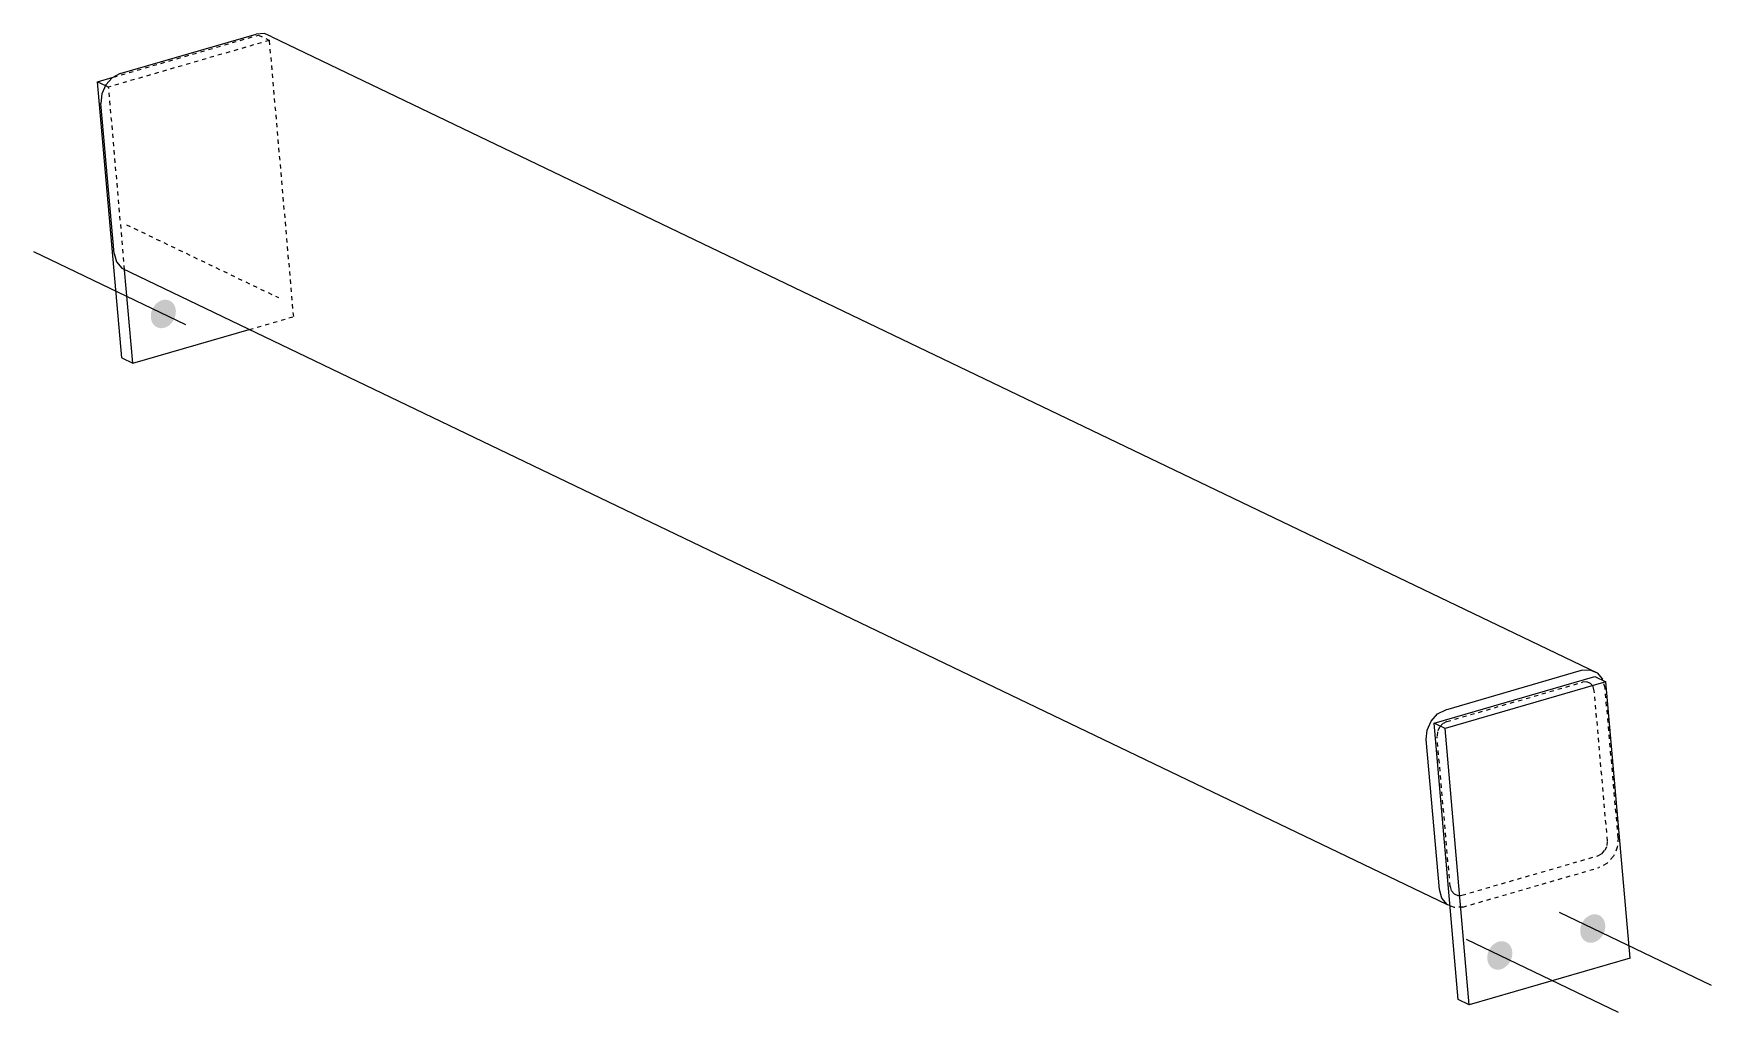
# Model space of a CAD drawing. Header units: millimetres. Extents: x 16 to 24925, y 2 to 481.
# Drawn here: x 16 to 812, y 17 to 481 of the extents above; entities that cross this region are included whole.
import ezdxf

# ---------------------------------------------------------------- set-up
doc = ezdxf.new("R2010")
doc.units = ezdxf.units.MM
doc.linetypes.add('DXK_LINE_DOT2', pattern=[3.9198, 1.9599, -1.9599])
doc.layers.add('STÅL', color=7, linetype='Continuous')

msp = doc.modelspace()

# ---------------------------------------------------------------- hatches: boundary and pattern name
at = {"layer": 'STÅL', "linetype": 'Continuous'}
for points in [[(72.44, 350.71), (73.18, 351.97), (74.11, 353.06), (75.2, 353.95), (76.39, 354.58), (77.63, 354.94), (78.86, 355.01), (80.05, 354.78), (81.12, 354.26), (82.04, 353.48), (82.76, 352.48), (83.26, 351.28), (83.51, 349.96), (83.49, 348.56), (83.22, 347.15), (82.71, 345.78), (81.96, 344.52), (81.03, 343.43), (79.94, 342.54), (78.76, 341.91), (77.51, 341.55), (76.28, 341.48), (75.09, 341.71), (74.02, 342.23), (73.1, 343), (72.38, 344.01), (71.88, 345.2), (71.64, 346.53), (71.65, 347.93), (71.92, 349.34)], [(750.46, 59.19), (751.2, 60.44), (752.13, 61.54), (753.22, 62.43), (754.41, 63.06), (755.65, 63.42), (756.89, 63.49), (758.07, 63.26), (759.14, 62.74), (760.06, 61.96), (760.78, 60.95), (761.28, 59.76), (761.53, 58.44), (761.52, 57.04), (761.25, 55.62), (760.73, 54.26), (759.99, 53), (759.05, 51.9), (757.97, 51.02), (756.78, 50.38), (755.54, 50.02), (754.3, 49.96), (753.12, 50.19), (752.04, 50.7), (751.12, 51.48), (750.4, 52.49), (749.9, 53.68), (749.66, 55.01), (749.67, 56.41), (749.94, 57.82)], [(706.37, 46.4), (707.11, 47.66), (708.05, 48.76), (709.13, 49.64), (710.32, 50.28), (711.56, 50.64), (712.8, 50.7), (713.98, 50.47), (715.05, 49.96), (715.97, 49.18), (716.7, 48.17), (717.19, 46.98), (717.44, 45.65), (717.43, 44.25), (717.16, 42.84), (716.64, 41.47), (715.9, 40.21), (714.96, 39.12), (713.88, 38.23), (712.69, 37.6), (711.45, 37.24), (710.21, 37.17), (709.03, 37.4), (707.96, 37.92), (707.04, 38.7), (706.31, 39.71), (705.82, 40.9), (705.57, 42.22), (705.58, 43.62), (705.85, 45.04)]]:
    msp.add_hatch(color=96, dxfattribs=at).paths.add_polyline_path(points)

# ---------------------------------------------------------------- linework, layer by layer
at = {"layer": 'STÅL', "color": 7, "linetype": 'DXK_LINE_DOT2'}
for p, q in [((127.94, 478.03), (51.63, 455.91)), ((53.83, 460.58), (122.7, 480.55)), ((122.7, 480.55), (127.94, 478.03)), ((139.4, 346.98), (127.94, 478.03)), ((50.12, 456.63), (51.63, 455.91)), ((59.22, 369.25), (51.63, 455.91)), ((118.35, 340.87), (139.4, 346.98)), ((686.35, 154.9), (750.78, 173.58)), ((752.76, 173.72), (750.78, 173.58)), ((754.52, 172.98), (752.76, 173.72)), ((755.78, 171.48), (754.52, 172.98)), ((756.36, 169.44), (755.78, 171.48)), ((762.58, 98.3), (756.36, 169.44)), ((761.45, 170.92), (760.46, 174.4)), ((767.67, 99.77), (761.45, 170.92)), ((682.89, 152.21), (681.95, 150.07)), ((684.44, 153.91), (682.89, 152.21)), ((686.35, 154.9), (684.44, 153.91)), ((681.95, 150.07), (681.75, 147.81)), ((687.97, 76.66), (681.75, 147.81)), ((761.44, 93.89), (762.38, 96.04)), ((762.38, 96.04), (762.58, 98.3)), ((767.67, 99.77), (767.27, 95.25)), ((693.55, 72.52), (757.99, 91.21)), ((757.99, 91.21), (759.9, 92.2)), ((762.3, 87.57), (758.48, 85.59)), ((759.9, 92.2), (761.44, 93.89)), ((765.39, 90.97), (762.3, 87.57)), ((767.27, 95.25), (765.39, 90.97)), ((694.04, 66.91), (758.48, 85.59)), ((687.97, 76.66), (688.55, 74.63)), ((688.55, 74.63), (689.81, 73.12)), ((689.81, 73.12), (691.57, 72.39)), ((691.57, 72.39), (692.49, 72.45)), ((692.49, 72.45), (693.55, 72.52)), ((690.08, 66.63), (687.9, 67.55)), ((694.04, 66.91), (690.08, 66.63))]:
    msp.add_line(p, q, dxfattribs=at)
at = {"layer": 'STÅL', "color": 2, "linetype": 'Continuous'}
for p, q in [((57.16, 462.31), (121.59, 480.99)), ((125.56, 481.27), (121.59, 480.99)), ((129.08, 479.79), (125.56, 481.27)), ((129.08, 479.79), (757.77, 178)), ((57.16, 462.31), (53.34, 460.33)), ((46.39, 458.42), (53.83, 460.58)), ((57.86, 327.37), (46.39, 458.42)), ((46.39, 458.42), (50.12, 456.63)), ((50.25, 456.93), (48.37, 452.65)), ((53.34, 460.33), (50.25, 456.93)), ((48.37, 452.65), (47.97, 448.13)), ((54.19, 376.98), (47.97, 448.13)), ((54.19, 376.98), (55.34, 372.91)), ((55.34, 372.91), (57.87, 369.9)), ((57.87, 369.9), (686.56, 68.11)), ((63.1, 324.85), (59.22, 369.25)), ((63.1, 324.85), (118.35, 340.87)), ((57.86, 327.37), (63.1, 324.85)), ((680.33, 154.12), (756.63, 176.24)), ((685.85, 160.52), (750.29, 179.2)), ((750.29, 179.2), (754.26, 179.48)), ((754.26, 179.48), (757.77, 178)), ((756.63, 176.24), (761.87, 173.73)), ((757.77, 178), (760.3, 174.99)), ((761.87, 173.73), (685.57, 151.6)), ((760.46, 174.4), (760.3, 174.99)), ((773.34, 42.67), (761.87, 173.73)), ((682.04, 158.53), (685.85, 160.52)), ((677.06, 150.86), (678.95, 155.14)), ((678.95, 155.14), (682.04, 158.53)), ((691.8, 23.06), (680.33, 154.12)), ((685.57, 151.6), (680.33, 154.12)), ((697.03, 20.54), (685.57, 151.6)), ((676.66, 146.33), (677.06, 150.86)), ((682.89, 75.19), (676.66, 146.33)), ((684.04, 71.11), (682.89, 75.19)), ((686.56, 68.11), (684.04, 71.11)), ((687.9, 67.55), (686.56, 68.11)), ((773.34, 42.67), (697.03, 20.54)), ((697.03, 20.54), (691.8, 23.06))]:
    msp.add_line(p, q, dxfattribs=at)
at = {"layer": 'STÅL', "color": 96, "linetype": 'DXK_LINE_DOT2'}
msp.add_line((60.1, 390.58), (132.14, 356), dxfattribs=at)
at = {"layer": 'STÅL', "color": 96, "linetype": 'Continuous'}
for p, q in [((16.01, 377.8), (88.05, 343.21)), ((811.91, 29.69), (739.87, 64.27)), ((767.83, 16.9), (695.79, 51.48))]:
    msp.add_line(p, q, dxfattribs=at)

doc.saveas('drawing.dxf')
